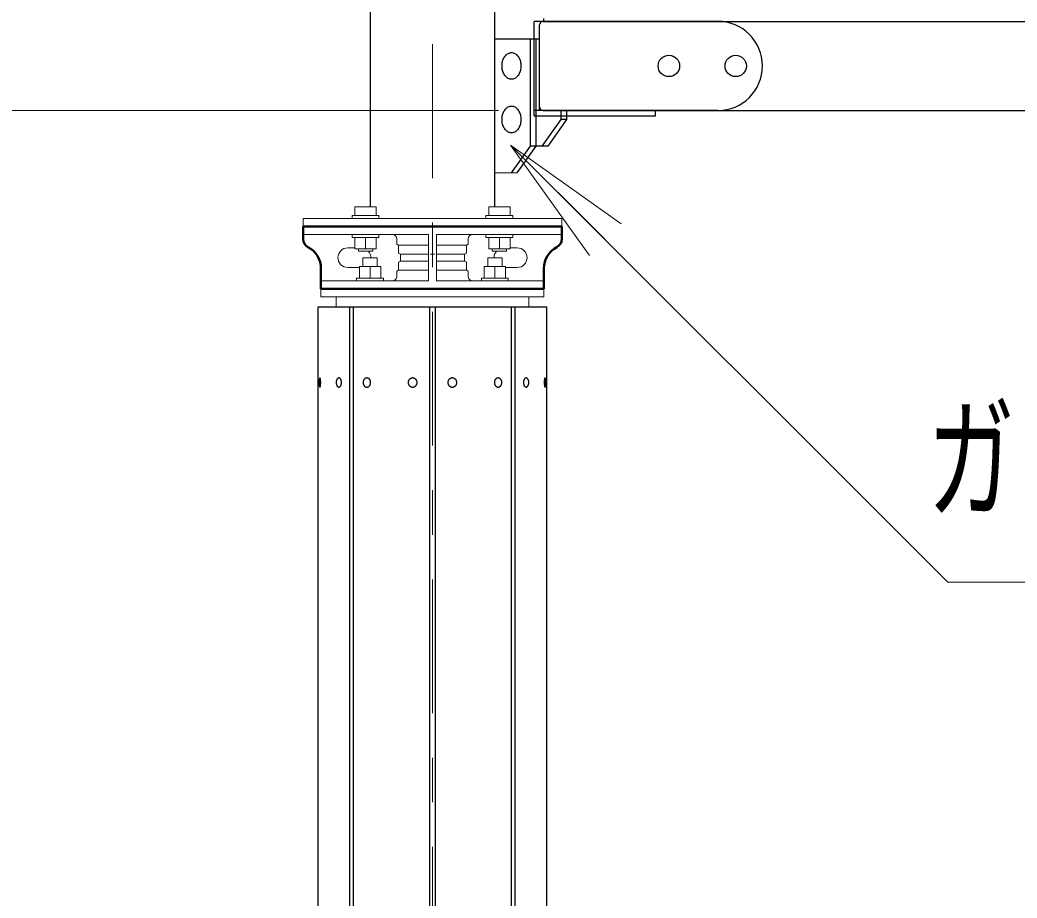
# Model space of a CAD drawing. Units: millimetres on the paper. Extents: x -365 to 10, y -38 to 257.
# Drawn here: x -316.94 to -294.58, y 100.23 to 119.93 of the extents above; entities that cross this region are included whole.
import ezdxf

# ---------------------------------------------------------------- set-up
doc = ezdxf.new("R2010")
doc.units = ezdxf.units.MM
doc.linetypes.add('USER2', pattern=[6, 3, -1, 1, -1])
doc.layers.add('LY_1', color=7, linetype='Continuous', lineweight=13)
doc.styles.add('ＭＳ ゴシック', font='')
doc.styles.get('ＭＳ ゴシック').set_extended_font_data('MS Gothic')

msp = doc.modelspace()

# ---------------------------------------------------------------- linework, layer by layer
at = {"layer": 'LY_1', "linetype": 'USER2'}
msp.add_line((-307.691, 62.383), (-307.691, 130.122), dxfattribs=at)
at = {"layer": 'LY_1', "lineweight": 25}
for p, q in [((-309.089, 123.479), (-309.089, 115.741)), ((-306.293, 115.741), (-306.293, 123.479)), ((-305.496, 117.097), (-305.496, 119.497)), ((-305.369, 117.097), (-305.369, 119.497)), ((-304.803, 117.697), (-304.803, 117.897)), ((-304.676, 117.697), (-304.676, 117.897)), ((-305.228, 117.097), (-304.803, 117.697)), ((-305.1, 117.097), (-304.676, 117.697)), ((-304.676, 117.697), (-304.803, 117.697)), ((-305.92, 116.497), (-305.496, 117.097)), ((-305.793, 116.497), (-305.369, 117.097)), ((-305.1, 117.097), (-305.496, 117.097)), ((-310.254, 69.897), (-310.254, 113.497)), ((-310.254, 113.497), (-305.128, 113.497)), ((-309.545, 69.897), (-309.545, 113.497)), ((-309.461, 69.897), (-309.461, 113.497)), ((-307.75, 69.897), (-307.75, 113.497)), ((-307.631, 113.497), (-307.631, 69.897)), ((-305.921, 69.897), (-305.921, 113.497)), ((-305.837, 69.897), (-305.837, 113.497)), ((-305.128, 69.897), (-305.128, 113.497))]:
    msp.add_line(p, q, dxfattribs=at)
at = {"layer": 'LY_1', "color": 40, "lineweight": 25}
for p, q in [((-301.291, 119.897), (-305.411, 119.897)), ((-305.411, 117.777), (-305.411, 119.897)), ((-301.291, 117.897), (-305.411, 117.897)), ((-302.691, 117.777), (-302.691, 117.897)), ((-305.411, 117.777), (-302.691, 117.777))]:
    msp.add_line(p, q, dxfattribs=at)
at = {"layer": 'LY_1', "color": 131, "lineweight": 25}
for p, q in [((-305.211, 119.897), (-275.291, 119.897)), ((-305.191, 119.897), (-305.191, 119.961)), ((-304.311, 119.897), (-305.191, 119.897)), ((-305.111, 119.897), (-304.271, 119.897)), ((-305.291, 117.977), (-305.291, 119.817)), ((-305.291, 117.897), (-305.291, 119.497)), ((-304.676, 117.897), (-305.291, 117.897)), ((-305.211, 117.897), (-275.291, 117.897))]:
    msp.add_line(p, q, dxfattribs=at)
at = {"layer": 'LY_1', "color": 2, "lineweight": 25}
msp.add_line((-305.291, 119.497), (-306.293, 119.497), dxfattribs=at)
at = {"layer": 'LY_1'}
for p, q in [((-306.211, 117.897), (-318.691, 117.897)), ((-305.938, 117.124), (-303.816, 115.003)), ((-305.938, 117.124), (-303.463, 115.356)), ((-304.17, 114.649), (-305.938, 117.124)), ((-305.793, 116.497), (-306.293, 116.497)), ((-308.951, 115.741), (-309.431, 115.741)), ((-309.431, 115.741), (-309.431, 115.541)), ((-308.951, 115.741), (-308.951, 115.541)), ((-306.431, 115.741), (-306.431, 115.541)), ((-305.951, 115.741), (-306.431, 115.741)), ((-305.951, 115.741), (-305.951, 115.541)), ((-304.791, 115.477), (-310.591, 115.477)), ((-310.591, 115.477), (-310.591, 115.297)), ((-309.491, 115.541), (-309.491, 115.477)), ((-308.891, 115.541), (-309.491, 115.541)), ((-308.891, 115.541), (-308.891, 115.477)), ((-306.491, 115.541), (-306.491, 115.477)), ((-305.891, 115.541), (-306.491, 115.541)), ((-305.891, 115.541), (-305.891, 115.477)), ((-304.791, 115.477), (-304.791, 115.297)), ((-310.591, 115.117), (-307.781, 115.117)), ((-309.491, 115.053), (-309.491, 115.117)), ((-309.491, 115.053), (-308.891, 115.053)), ((-309.431, 114.793), (-309.431, 115.053)), ((-309.191, 114.793), (-309.191, 115.053)), ((-308.951, 114.793), (-308.951, 115.053)), ((-308.891, 115.053), (-308.891, 115.117)), ((-308.491, 115.017), (-308.491, 114.897)), ((-307.781, 115.117), (-307.781, 114.077)), ((-304.791, 115.117), (-307.601, 115.117)), ((-307.601, 115.117), (-307.601, 114.077)), ((-306.891, 115.017), (-306.891, 114.897)), ((-306.491, 115.053), (-306.491, 115.117)), ((-305.891, 115.053), (-306.491, 115.053)), ((-306.431, 114.793), (-306.431, 115.053)), ((-306.191, 114.793), (-306.191, 115.053)), ((-305.951, 114.793), (-305.951, 115.053)), ((-305.891, 115.053), (-305.891, 115.117)), ((-309.591, 114.817), (-309.431, 114.817)), ((-309.431, 114.793), (-308.951, 114.793)), ((-309.351, 114.741), (-309.351, 114.793)), ((-309.351, 114.741), (-309.031, 114.741)), ((-309.031, 114.741), (-309.031, 114.793)), ((-308.451, 114.877), (-308.491, 114.897)), ((-308.451, 114.877), (-308.451, 114.697)), ((-307.781, 114.877), (-308.451, 114.877)), ((-308.411, 114.677), (-308.451, 114.697)), ((-307.601, 114.877), (-306.931, 114.877)), ((-306.971, 114.677), (-306.931, 114.697)), ((-306.931, 114.877), (-306.891, 114.897)), ((-306.931, 114.877), (-306.931, 114.697)), ((-305.951, 114.793), (-306.431, 114.793)), ((-306.351, 114.741), (-306.351, 114.793)), ((-306.031, 114.741), (-306.351, 114.741)), ((-306.031, 114.741), (-306.031, 114.793)), ((-305.791, 114.817), (-305.951, 114.817)), ((-309.251, 114.597), (-309.251, 114.401)), ((-308.931, 114.597), (-309.251, 114.597)), ((-308.931, 114.597), (-308.931, 114.401)), ((-308.451, 114.497), (-308.411, 114.517)), ((-308.451, 114.497), (-308.451, 114.317)), ((-308.411, 114.677), (-308.411, 114.517)), ((-307.781, 114.677), (-308.411, 114.677)), ((-307.781, 114.517), (-308.411, 114.517)), ((-307.641, 114.677), (-307.741, 114.677)), ((-307.601, 114.677), (-306.971, 114.677)), ((-307.601, 114.517), (-306.971, 114.517)), ((-306.971, 114.677), (-306.971, 114.517)), ((-306.931, 114.497), (-306.971, 114.517)), ((-306.931, 114.497), (-306.931, 114.317)), ((-306.131, 114.597), (-306.451, 114.597)), ((-306.451, 114.597), (-306.451, 114.401)), ((-306.131, 114.597), (-306.131, 114.401)), ((-309.591, 114.377), (-309.331, 114.377)), ((-309.331, 114.401), (-309.331, 114.141)), ((-309.331, 114.401), (-308.851, 114.401)), ((-309.091, 114.401), (-309.091, 114.141)), ((-308.851, 114.401), (-308.851, 114.141)), ((-308.491, 114.297), (-308.451, 114.317)), ((-308.491, 114.297), (-308.491, 114.177)), ((-307.781, 114.317), (-308.451, 114.317)), ((-307.601, 114.317), (-306.931, 114.317)), ((-306.891, 114.297), (-306.931, 114.317)), ((-306.891, 114.297), (-306.891, 114.177)), ((-306.531, 114.401), (-306.531, 114.141)), ((-306.051, 114.401), (-306.531, 114.401)), ((-306.291, 114.401), (-306.291, 114.141)), ((-306.051, 114.401), (-306.051, 114.141)), ((-305.791, 114.377), (-306.051, 114.377)), ((-310.191, 114.077), (-307.781, 114.077)), ((-309.391, 114.141), (-309.391, 114.077)), ((-309.391, 114.141), (-308.791, 114.141)), ((-308.791, 114.141), (-308.791, 114.077)), ((-305.191, 114.077), (-307.601, 114.077)), ((-306.591, 114.141), (-305.991, 114.141)), ((-306.591, 114.141), (-306.591, 114.077)), ((-305.991, 114.141), (-305.991, 114.077)), ((-310.191, 113.897), (-305.191, 113.897)), ((-310.191, 113.897), (-310.191, 113.717)), ((-305.191, 113.897), (-305.191, 113.717)), ((-310.191, 113.717), (-305.191, 113.717)), ((-309.854, 113.717), (-309.854, 113.497)), ((-305.528, 113.717), (-305.528, 113.497))]:
    msp.add_line(p, q, dxfattribs=at)
at = {"layer": 'LY_1', "color": 140, "lineweight": 50}
for p, q in [((-310.591, 115.297), (-304.791, 115.297)), ((-310.591, 115.297), (-310.591, 115.013)), ((-304.791, 115.297), (-304.791, 115.013)), ((-310.191, 114.357), (-310.191, 113.897)), ((-305.191, 114.357), (-305.191, 113.897)), ((-310.191, 113.897), (-305.191, 113.897))]:
    msp.add_line(p, q, dxfattribs=at)
at = {"layer": 'LY_1', "lineweight": 25}
for points in [[(-305.92, 119.197), (-305.902, 119.196), (-305.883, 119.193), (-305.865, 119.187), (-305.848, 119.179), (-305.831, 119.169), (-305.814, 119.157), (-305.799, 119.143), (-305.784, 119.127), (-305.77, 119.109), (-305.758, 119.09), (-305.746, 119.069), (-305.737, 119.047), (-305.728, 119.024), (-305.721, 119), (-305.715, 118.975), (-305.711, 118.949), (-305.709, 118.924), (-305.708, 118.897), (-305.709, 118.871), (-305.711, 118.845), (-305.715, 118.82), (-305.721, 118.795), (-305.728, 118.771), (-305.737, 118.747), (-305.746, 118.725), (-305.758, 118.705), (-305.77, 118.685), (-305.784, 118.668), (-305.799, 118.652), (-305.814, 118.638), (-305.831, 118.625), (-305.848, 118.615), (-305.865, 118.608), (-305.883, 118.602), (-305.902, 118.599), (-305.92, 118.597), (-305.939, 118.599), (-305.957, 118.602), (-305.975, 118.608), (-305.993, 118.615), (-306.01, 118.625), (-306.026, 118.638), (-306.042, 118.652), (-306.057, 118.668), (-306.07, 118.685), (-306.083, 118.705), (-306.094, 118.725), (-306.104, 118.747), (-306.112, 118.771), (-306.12, 118.795), (-306.125, 118.82), (-306.129, 118.845), (-306.132, 118.871), (-306.132, 118.897), (-306.132, 118.924), (-306.129, 118.949), (-306.125, 118.975), (-306.12, 119), (-306.112, 119.024), (-306.104, 119.047), (-306.094, 119.069), (-306.083, 119.09), (-306.07, 119.109), (-306.057, 119.127), (-306.042, 119.143), (-306.026, 119.157), (-306.01, 119.169), (-305.993, 119.179), (-305.975, 119.187), (-305.957, 119.193), (-305.939, 119.196)], [(-305.92, 117.997), (-305.902, 117.996), (-305.883, 117.993), (-305.865, 117.987), (-305.848, 117.979), (-305.831, 117.969), (-305.814, 117.957), (-305.799, 117.943), (-305.784, 117.927), (-305.77, 117.909), (-305.758, 117.89), (-305.746, 117.869), (-305.737, 117.847), (-305.728, 117.824), (-305.721, 117.8), (-305.715, 117.775), (-305.711, 117.749), (-305.709, 117.724), (-305.708, 117.697), (-305.709, 117.671), (-305.711, 117.645), (-305.715, 117.62), (-305.721, 117.595), (-305.728, 117.571), (-305.737, 117.547), (-305.746, 117.525), (-305.758, 117.505), (-305.77, 117.485), (-305.784, 117.468), (-305.799, 117.452), (-305.814, 117.438), (-305.831, 117.425), (-305.848, 117.415), (-305.865, 117.408), (-305.883, 117.402), (-305.902, 117.399), (-305.92, 117.397), (-305.939, 117.399), (-305.957, 117.402), (-305.975, 117.408), (-305.993, 117.415), (-306.01, 117.425), (-306.026, 117.438), (-306.042, 117.452), (-306.057, 117.468), (-306.07, 117.485), (-306.083, 117.505), (-306.094, 117.525), (-306.104, 117.547), (-306.112, 117.571), (-306.12, 117.595), (-306.125, 117.62), (-306.129, 117.645), (-306.132, 117.671), (-306.132, 117.697), (-306.132, 117.724), (-306.129, 117.749), (-306.125, 117.775), (-306.12, 117.8), (-306.112, 117.824), (-306.104, 117.847), (-306.094, 117.869), (-306.083, 117.89), (-306.07, 117.909), (-306.057, 117.927), (-306.042, 117.943), (-306.026, 117.957), (-306.01, 117.969), (-305.993, 117.979), (-305.975, 117.987), (-305.957, 117.993), (-305.939, 117.996)], [(-310.215, 111.9), (-310.216, 111.899), (-310.218, 111.898), (-310.219, 111.896), (-310.221, 111.894), (-310.222, 111.89), (-310.224, 111.886), (-310.225, 111.881), (-310.226, 111.876), (-310.227, 111.87), (-310.228, 111.863), (-310.229, 111.856), (-310.23, 111.849), (-310.23, 111.841), (-310.231, 111.832), (-310.231, 111.824), (-310.232, 111.815), (-310.232, 111.806), (-310.232, 111.797), (-310.232, 111.788), (-310.232, 111.78), (-310.231, 111.771), (-310.231, 111.762), (-310.23, 111.754), (-310.23, 111.746), (-310.229, 111.739), (-310.228, 111.731), (-310.227, 111.725), (-310.226, 111.719), (-310.225, 111.713), (-310.224, 111.709), (-310.222, 111.704), (-310.221, 111.701), (-310.219, 111.698), (-310.218, 111.696), (-310.216, 111.695), (-310.215, 111.695), (-310.214, 111.695), (-310.212, 111.696), (-310.211, 111.698), (-310.209, 111.701), (-310.208, 111.704), (-310.207, 111.709), (-310.205, 111.713), (-310.204, 111.719), (-310.203, 111.725), (-310.202, 111.731), (-310.201, 111.739), (-310.2, 111.746), (-310.2, 111.754), (-310.199, 111.762), (-310.199, 111.771), (-310.198, 111.78), (-310.198, 111.788), (-310.198, 111.797), (-310.198, 111.806), (-310.198, 111.815), (-310.199, 111.824), (-310.199, 111.832), (-310.2, 111.841), (-310.2, 111.849), (-310.201, 111.856), (-310.202, 111.863), (-310.203, 111.87), (-310.204, 111.876), (-310.205, 111.881), (-310.207, 111.886), (-310.208, 111.89), (-310.209, 111.894), (-310.211, 111.896), (-310.212, 111.898), (-310.214, 111.899)], [(-309.791, 111.9), (-309.796, 111.899), (-309.801, 111.898), (-309.806, 111.896), (-309.811, 111.894), (-309.815, 111.89), (-309.82, 111.886), (-309.824, 111.881), (-309.828, 111.876), (-309.832, 111.87), (-309.835, 111.863), (-309.839, 111.856), (-309.841, 111.849), (-309.844, 111.841), (-309.846, 111.832), (-309.847, 111.824), (-309.848, 111.815), (-309.849, 111.806), (-309.849, 111.797), (-309.849, 111.788), (-309.848, 111.78), (-309.847, 111.771), (-309.846, 111.762), (-309.844, 111.754), (-309.841, 111.746), (-309.839, 111.739), (-309.835, 111.731), (-309.832, 111.725), (-309.828, 111.719), (-309.824, 111.713), (-309.82, 111.709), (-309.815, 111.704), (-309.811, 111.701), (-309.806, 111.698), (-309.801, 111.696), (-309.796, 111.695), (-309.791, 111.695), (-309.785, 111.695), (-309.78, 111.696), (-309.775, 111.698), (-309.771, 111.701), (-309.766, 111.704), (-309.761, 111.709), (-309.757, 111.713), (-309.753, 111.719), (-309.749, 111.725), (-309.746, 111.731), (-309.743, 111.739), (-309.74, 111.746), (-309.738, 111.754), (-309.736, 111.762), (-309.734, 111.771), (-309.733, 111.78), (-309.732, 111.788), (-309.732, 111.797), (-309.732, 111.806), (-309.733, 111.815), (-309.734, 111.824), (-309.736, 111.832), (-309.738, 111.841), (-309.74, 111.849), (-309.743, 111.856), (-309.746, 111.863), (-309.749, 111.87), (-309.753, 111.876), (-309.757, 111.881), (-309.761, 111.886), (-309.766, 111.89), (-309.771, 111.894), (-309.775, 111.896), (-309.78, 111.898), (-309.785, 111.899)], [(-309.162, 111.9), (-309.169, 111.899), (-309.176, 111.898), (-309.183, 111.896), (-309.19, 111.894), (-309.197, 111.89), (-309.204, 111.886), (-309.21, 111.881), (-309.216, 111.876), (-309.221, 111.87), (-309.226, 111.863), (-309.231, 111.856), (-309.234, 111.849), (-309.238, 111.841), (-309.241, 111.832), (-309.243, 111.824), (-309.244, 111.815), (-309.245, 111.806), (-309.246, 111.797), (-309.245, 111.788), (-309.244, 111.78), (-309.243, 111.771), (-309.241, 111.762), (-309.238, 111.754), (-309.234, 111.746), (-309.231, 111.739), (-309.226, 111.731), (-309.221, 111.725), (-309.216, 111.719), (-309.21, 111.713), (-309.204, 111.709), (-309.197, 111.704), (-309.19, 111.701), (-309.183, 111.698), (-309.176, 111.696), (-309.169, 111.695), (-309.162, 111.695), (-309.154, 111.695), (-309.147, 111.696), (-309.14, 111.698), (-309.133, 111.701), (-309.126, 111.704), (-309.12, 111.709), (-309.114, 111.713), (-309.108, 111.719), (-309.102, 111.725), (-309.097, 111.731), (-309.093, 111.739), (-309.089, 111.746), (-309.086, 111.754), (-309.083, 111.762), (-309.081, 111.771), (-309.079, 111.78), (-309.078, 111.788), (-309.078, 111.797), (-309.078, 111.806), (-309.079, 111.815), (-309.081, 111.824), (-309.083, 111.832), (-309.086, 111.841), (-309.089, 111.849), (-309.093, 111.856), (-309.097, 111.863), (-309.102, 111.87), (-309.108, 111.876), (-309.114, 111.881), (-309.12, 111.886), (-309.126, 111.89), (-309.133, 111.894), (-309.14, 111.896), (-309.147, 111.898), (-309.154, 111.899)], [(-308.136, 111.9), (-308.145, 111.899), (-308.154, 111.898), (-308.162, 111.896), (-308.171, 111.894), (-308.179, 111.89), (-308.186, 111.886), (-308.194, 111.881), (-308.201, 111.876), (-308.207, 111.87), (-308.213, 111.863), (-308.218, 111.856), (-308.223, 111.849), (-308.227, 111.841), (-308.23, 111.832), (-308.233, 111.824), (-308.235, 111.815), (-308.236, 111.806), (-308.236, 111.797), (-308.236, 111.788), (-308.235, 111.78), (-308.233, 111.771), (-308.23, 111.762), (-308.227, 111.754), (-308.223, 111.746), (-308.218, 111.739), (-308.213, 111.731), (-308.207, 111.725), (-308.201, 111.719), (-308.194, 111.713), (-308.186, 111.709), (-308.179, 111.704), (-308.171, 111.701), (-308.162, 111.698), (-308.154, 111.696), (-308.145, 111.695), (-308.136, 111.695), (-308.128, 111.695), (-308.119, 111.696), (-308.111, 111.698), (-308.102, 111.701), (-308.094, 111.704), (-308.086, 111.709), (-308.079, 111.713), (-308.072, 111.719), (-308.066, 111.725), (-308.06, 111.731), (-308.054, 111.739), (-308.05, 111.746), (-308.046, 111.754), (-308.042, 111.762), (-308.04, 111.771), (-308.038, 111.78), (-308.037, 111.788), (-308.036, 111.797), (-308.037, 111.806), (-308.038, 111.815), (-308.04, 111.824), (-308.042, 111.832), (-308.046, 111.841), (-308.05, 111.849), (-308.054, 111.856), (-308.06, 111.863), (-308.066, 111.87), (-308.072, 111.876), (-308.079, 111.881), (-308.086, 111.886), (-308.094, 111.89), (-308.102, 111.894), (-308.111, 111.896), (-308.119, 111.898), (-308.128, 111.899)], [(-307.245, 111.9), (-307.254, 111.899), (-307.263, 111.898), (-307.271, 111.896), (-307.279, 111.894), (-307.287, 111.89), (-307.295, 111.886), (-307.303, 111.881), (-307.309, 111.876), (-307.316, 111.87), (-307.322, 111.863), (-307.327, 111.856), (-307.332, 111.849), (-307.336, 111.841), (-307.339, 111.832), (-307.342, 111.824), (-307.344, 111.815), (-307.345, 111.806), (-307.345, 111.797), (-307.345, 111.788), (-307.344, 111.78), (-307.342, 111.771), (-307.339, 111.762), (-307.336, 111.754), (-307.332, 111.746), (-307.327, 111.739), (-307.322, 111.731), (-307.316, 111.725), (-307.309, 111.719), (-307.303, 111.713), (-307.295, 111.709), (-307.287, 111.704), (-307.279, 111.701), (-307.271, 111.698), (-307.263, 111.696), (-307.254, 111.695), (-307.245, 111.695), (-307.236, 111.695), (-307.228, 111.696), (-307.219, 111.698), (-307.211, 111.701), (-307.203, 111.704), (-307.195, 111.709), (-307.188, 111.713), (-307.181, 111.719), (-307.174, 111.725), (-307.169, 111.731), (-307.163, 111.739), (-307.159, 111.746), (-307.155, 111.754), (-307.151, 111.762), (-307.149, 111.771), (-307.147, 111.78), (-307.146, 111.788), (-307.145, 111.797), (-307.146, 111.806), (-307.147, 111.815), (-307.149, 111.824), (-307.151, 111.832), (-307.155, 111.841), (-307.159, 111.849), (-307.163, 111.856), (-307.169, 111.863), (-307.174, 111.87), (-307.181, 111.876), (-307.188, 111.881), (-307.195, 111.886), (-307.203, 111.89), (-307.211, 111.894), (-307.219, 111.896), (-307.228, 111.898), (-307.236, 111.899)], [(-306.22, 111.9), (-306.227, 111.899), (-306.234, 111.898), (-306.242, 111.896), (-306.249, 111.894), (-306.255, 111.89), (-306.262, 111.886), (-306.268, 111.881), (-306.274, 111.876), (-306.279, 111.87), (-306.284, 111.863), (-306.289, 111.856), (-306.293, 111.849), (-306.296, 111.841), (-306.299, 111.832), (-306.301, 111.824), (-306.303, 111.815), (-306.304, 111.806), (-306.304, 111.797), (-306.304, 111.788), (-306.303, 111.78), (-306.301, 111.771), (-306.299, 111.762), (-306.296, 111.754), (-306.293, 111.746), (-306.289, 111.739), (-306.284, 111.731), (-306.279, 111.725), (-306.274, 111.719), (-306.268, 111.713), (-306.262, 111.709), (-306.255, 111.704), (-306.249, 111.701), (-306.242, 111.698), (-306.234, 111.696), (-306.227, 111.695), (-306.22, 111.695), (-306.213, 111.695), (-306.205, 111.696), (-306.198, 111.698), (-306.191, 111.701), (-306.184, 111.704), (-306.178, 111.709), (-306.172, 111.713), (-306.166, 111.719), (-306.16, 111.725), (-306.156, 111.731), (-306.151, 111.739), (-306.147, 111.746), (-306.144, 111.754), (-306.141, 111.762), (-306.139, 111.771), (-306.137, 111.78), (-306.136, 111.788), (-306.136, 111.797), (-306.136, 111.806), (-306.137, 111.815), (-306.139, 111.824), (-306.141, 111.832), (-306.144, 111.841), (-306.147, 111.849), (-306.151, 111.856), (-306.156, 111.863), (-306.16, 111.87), (-306.166, 111.876), (-306.172, 111.881), (-306.178, 111.886), (-306.184, 111.89), (-306.191, 111.894), (-306.198, 111.896), (-306.205, 111.898), (-306.213, 111.899)], [(-305.591, 111.9), (-305.596, 111.899), (-305.601, 111.898), (-305.606, 111.896), (-305.611, 111.894), (-305.616, 111.89), (-305.62, 111.886), (-305.625, 111.881), (-305.629, 111.876), (-305.632, 111.87), (-305.636, 111.863), (-305.639, 111.856), (-305.642, 111.849), (-305.644, 111.841), (-305.646, 111.832), (-305.647, 111.824), (-305.649, 111.815), (-305.649, 111.806), (-305.649, 111.797), (-305.649, 111.788), (-305.649, 111.78), (-305.647, 111.771), (-305.646, 111.762), (-305.644, 111.754), (-305.642, 111.746), (-305.639, 111.739), (-305.636, 111.731), (-305.632, 111.725), (-305.629, 111.719), (-305.625, 111.713), (-305.62, 111.709), (-305.616, 111.704), (-305.611, 111.701), (-305.606, 111.698), (-305.601, 111.696), (-305.596, 111.695), (-305.591, 111.695), (-305.586, 111.695), (-305.581, 111.696), (-305.576, 111.698), (-305.571, 111.701), (-305.566, 111.704), (-305.562, 111.709), (-305.557, 111.713), (-305.553, 111.719), (-305.55, 111.725), (-305.546, 111.731), (-305.543, 111.739), (-305.54, 111.746), (-305.538, 111.754), (-305.536, 111.762), (-305.534, 111.771), (-305.533, 111.78), (-305.533, 111.788), (-305.532, 111.797), (-305.533, 111.806), (-305.533, 111.815), (-305.534, 111.824), (-305.536, 111.832), (-305.538, 111.841), (-305.54, 111.849), (-305.543, 111.856), (-305.546, 111.863), (-305.55, 111.87), (-305.553, 111.876), (-305.557, 111.881), (-305.562, 111.886), (-305.566, 111.89), (-305.571, 111.894), (-305.576, 111.896), (-305.581, 111.898), (-305.586, 111.899)], [(-305.167, 111.9), (-305.168, 111.899), (-305.169, 111.898), (-305.171, 111.896), (-305.172, 111.894), (-305.174, 111.89), (-305.175, 111.886), (-305.176, 111.881), (-305.177, 111.876), (-305.179, 111.87), (-305.18, 111.863), (-305.18, 111.856), (-305.181, 111.849), (-305.182, 111.841), (-305.183, 111.832), (-305.183, 111.824), (-305.183, 111.815), (-305.183, 111.806), (-305.184, 111.797), (-305.183, 111.788), (-305.183, 111.78), (-305.183, 111.771), (-305.183, 111.762), (-305.182, 111.754), (-305.181, 111.746), (-305.18, 111.739), (-305.18, 111.731), (-305.179, 111.725), (-305.177, 111.719), (-305.176, 111.713), (-305.175, 111.709), (-305.174, 111.704), (-305.172, 111.701), (-305.171, 111.698), (-305.169, 111.696), (-305.168, 111.695), (-305.167, 111.695), (-305.165, 111.695), (-305.164, 111.696), (-305.162, 111.698), (-305.161, 111.701), (-305.159, 111.704), (-305.158, 111.709), (-305.157, 111.713), (-305.156, 111.719), (-305.155, 111.725), (-305.154, 111.731), (-305.153, 111.739), (-305.152, 111.746), (-305.151, 111.754), (-305.151, 111.762), (-305.15, 111.771), (-305.15, 111.78), (-305.15, 111.788), (-305.15, 111.797), (-305.15, 111.806), (-305.15, 111.815), (-305.15, 111.824), (-305.151, 111.832), (-305.151, 111.841), (-305.152, 111.849), (-305.153, 111.856), (-305.154, 111.863), (-305.155, 111.87), (-305.156, 111.876), (-305.157, 111.881), (-305.158, 111.886), (-305.159, 111.89), (-305.161, 111.894), (-305.162, 111.896), (-305.164, 111.898), (-305.165, 111.899)]]:
    msp.add_lwpolyline(points, close=True, dxfattribs=at)
at = {"layer": 'LY_1'}
msp.add_lwpolyline([(-305.938, 117.124), (-296.136, 107.323), (-272.136, 107.323)], dxfattribs=at)
at = {"layer": 'LY_1', "color": 40, "lineweight": 25}
for centre in [(-302.391, 118.897), (-300.891, 118.897)]:
    msp.add_circle(centre, 0.24, dxfattribs=at)
at = {"layer": 'LY_1', "color": 131, "lineweight": 25}
for centre, start, end in [((-305.211, 119.817), 90, 180), ((-305.211, 117.977), 180, 270)]:
    msp.add_arc(centre, 0.08, start, end, dxfattribs=at)
at = {"layer": 'LY_1', "color": 40, "lineweight": 25}
msp.add_arc((-301.291, 118.897), 1, 270, 90, dxfattribs=at)
at = {"layer": 'LY_1', "color": 140, "lineweight": 50}
for centre, radius, start, end in [((-310.391, 115.013), 0.2, 180, 242.7423), ((-304.991, 115.013), 0.2, 297.2577, 0), ((-310.729, 114.357), 0.538, 0, 62.7423), ((-304.653, 114.357), 0.538, 117.2577, 180)]:
    msp.add_arc(centre, radius, start, end, dxfattribs=at)
at = {"layer": 'LY_1'}
for centre, radius, start, end in [((-308.591, 115.017), 0.1, 0, 90), ((-306.791, 115.017), 0.1, 90, 180), ((-309.591, 114.597), 0.22, 90, 267.3386), ((-309.291, 114.597), 0.22, 0.0002, 40.887), ((-306.091, 114.597), 0.22, 139.113, 179.9998), ((-305.791, 114.597), 0.22, 270, 90), ((-308.591, 114.177), 0.1, 270, 0), ((-306.791, 114.177), 0.1, 180, 270)]:
    msp.add_arc(centre, radius, start, end, dxfattribs=at)

# ---------------------------------------------------------------- texts
at = {"layer": 'LY_1', "insert": (-296.591, 109.973), "char_height": 2.199, "attachment_point": 4, "style": 'ＭＳ ゴシック'}
msp.add_mtext('\\T1.64;\\W0.65;ガセットＰＬ－９', dxfattribs=at)

doc.saveas('drawing.dxf')
